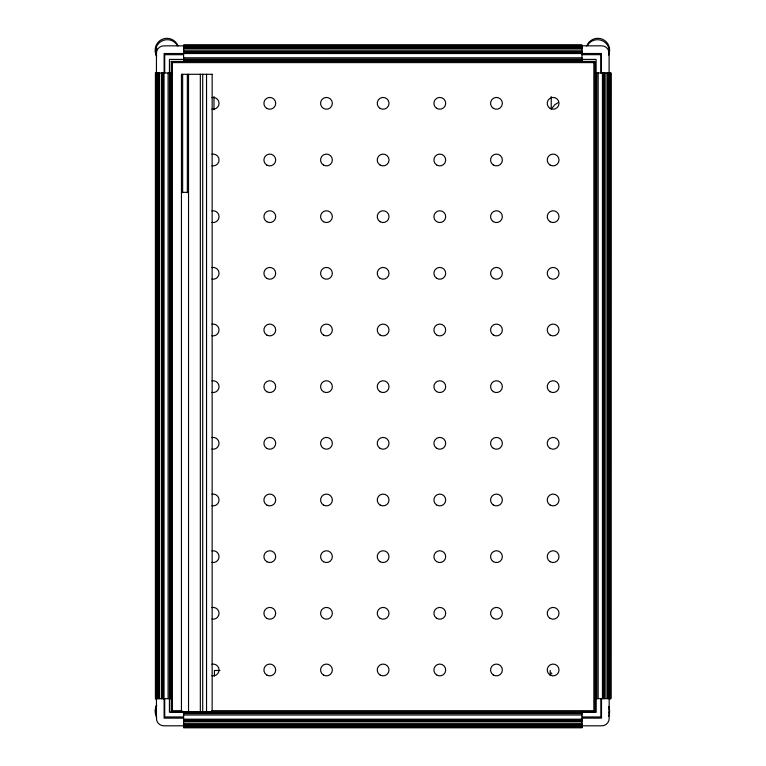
<?xml version="1.0" encoding="UTF-8"?>
<svg xmlns="http://www.w3.org/2000/svg" width="766" height="766" viewBox="0 0 766 766"><rect width="100%" height="100%" fill="white"/><g stroke="black" fill="none" stroke-linecap="round" stroke-linejoin="round"><path stroke-width="1.15" d="M552.219 108.006L554.632 104.894L557.907 102.701M595.038 711.882L593.851 710.704L593.851 62.601L595.038 61.414L171.23 61.414L171.23 711.882L595.038 711.882L595.038 61.414M171.23 711.882L172.407 710.704L172.407 62.601L171.23 61.414M183.591 45.29L582.016 45.29M183.591 45.462L582.016 45.462M183.591 45.596L582.016 45.596M184.386 45.836L164.115 45.836A7.411 7.411 0 0 0 156.446 53.515L156.446 72.579M581.356 45.826L601.425 45.826A7.411 7.411 0 0 1 609.104 53.505L609.104 72.579M183.591 45.855L582.016 45.855M183.591 47.099L582.016 47.099M183.591 47.473L582.016 47.473M183.591 48.536L582.016 48.536M183.591 48.861L582.016 48.861M183.591 51.102L582.016 51.102M183.591 51.274L582.016 51.274M183.591 51.676L582.016 51.676M183.591 52.299L582.016 52.299M183.591 52.921L582.016 52.921M183.591 53.342L582.016 53.342M581.949 53.505L601.425 53.505L601.425 72.981M582.016 53.534L164.115 53.515L164.115 72.99M183.591 54.692L164.709 54.692L164.709 72.99M581.949 54.683L600.841 54.683L600.841 72.981M183.591 57.804L582.016 57.804M183.591 59.202L582.016 59.202M183.591 59.413L169.43 59.413L169.43 712.236L183.591 712.236M581.949 59.403L596.12 59.403L596.12 72.981M183.591 59.499L582.016 59.499M183.591 60.227L582.016 60.227M183.591 60.935L582.016 60.935M172.407 62.601L593.851 62.601M594.598 72.952L610.856 72.952L610.856 698.621L594.598 698.621M171.67 72.99L155.412 72.99L155.412 698.659L171.67 698.659M181.446 192.343L188.532 192.343M219.957 670.489L214.423 670.489L214.423 676.1M172.407 710.704L181.963 710.704M211.809 710.704L593.851 710.704M582.016 712.236L596.187 712.236L596.187 698.659M183.591 712.591L582.016 712.591M183.591 713.328L582.016 713.328M183.591 713.615L582.016 713.615M183.591 715.013L582.016 715.013M183.591 716.957L164.709 716.957L164.709 698.659M582.016 716.957L600.908 716.957L600.908 698.659M183.591 718.144L164.115 718.144L164.115 698.659M582.016 718.144L601.502 718.144L601.502 698.659M183.591 719.284L582.016 719.284M183.591 719.475L582.016 719.475M183.591 719.896L582.016 719.896M183.591 720.528L582.016 720.528M183.591 721.141L582.016 721.141M183.591 721.553L582.016 721.553M183.591 721.716L582.016 721.716M183.591 723.956L582.016 723.956M183.591 724.282L582.016 724.282M183.591 725.345L582.016 725.345M183.591 726.963L582.016 726.963M183.591 727.221L582.016 727.221M183.591 727.355L582.016 727.355M183.591 727.528L582.016 727.528M551.194 672.854L551.884 673.975M610.789 72.952L610.684 698.621M610.512 72.952L610.512 698.621M610.378 72.952L610.378 698.621M610.32 72.952L610.32 698.621M610.119 72.952L610.119 698.621M609.171 697.883L609.171 718.144A7.411 7.411 0 0 1 601.502 725.814L164.115 725.814A7.411 7.411 0 0 1 156.446 718.144L156.446 697.883M608.874 72.952L608.874 698.621M608.501 72.952L608.501 698.621M607.438 72.952L607.438 698.621M607.112 72.952L607.112 698.621M604.872 72.952L604.872 698.621M604.7 72.952L604.7 698.621M604.297 72.952L604.297 698.621M603.675 72.952L603.675 698.621M603.053 72.952L603.053 698.621M602.631 72.952L602.631 698.621M602.44 72.952L602.44 698.621M598.169 72.952L598.169 698.621M596.771 72.952L596.771 698.621M596.475 72.952L596.475 698.621M595.747 72.952L595.747 698.621M581.949 61.653L582.016 45.117L183.591 45.117L183.591 61.653M582.016 711.442L582.016 727.7L183.591 727.7L183.591 711.442M551.223 96.593L551.223 109.27M550.189 670.422L550.189 674.913M213.973 96.602L213.973 109.787M206.533 74.292L206.533 711.777M202.703 74.292L202.703 711.777M200.338 74.292L200.338 711.777M188.532 74.292L188.532 711.777M187.354 74.292L187.354 192.697M182.634 74.292L182.634 192.697M170.521 72.99L170.521 698.659M169.793 72.99L169.793 698.659M168.099 72.99L168.099 698.659M163.828 72.99L163.828 698.659M163.637 72.99L163.637 698.659M163.215 72.99L163.215 698.659M162.593 72.99L162.593 698.659M161.971 72.99L161.971 698.659M161.569 72.99L161.569 698.659M161.396 72.99L161.396 698.659M159.156 72.99L159.156 698.659M158.83 72.99L158.83 698.659M157.767 72.99L157.767 698.659M157.394 72.99L157.394 698.659M156.149 72.99L156.149 698.659M155.891 72.99L155.891 698.659M155.757 72.99L155.757 698.659M155.584 72.99L155.584 698.659M586.746 46.027A11.806 11.768 12.5 0 1 602.354 39.2A11.806 11.768 12.5 0 1 608.53 55.056M587.302 45.558A11.806 11.768 12.5 0 1 608.922 54.52M156.724 55.966A11.806 11.768 -12.5 0 1 161.961 39.411A11.806 11.768 -12.5 0 1 178.038 46.027M156.561 56.445A11.806 11.768 -12.5 0 1 161.808 41.029A11.806 11.768 -12.5 0 1 177.482 45.558M156.618 50.087A10.331 10.293 -12.5 0 1 156.781 48.296M211.914 664.199A5.898 5.898 0 0 1 219.038 669.972A5.898 5.898 0 0 1 211.914 675.746M211.914 607.534A5.898 5.898 0 0 1 219.038 613.307A5.898 5.898 0 0 1 211.914 619.081M211.914 550.869A5.898 5.898 0 0 1 219.038 556.643A5.898 5.898 0 0 1 211.914 562.416M211.914 154.215A5.898 5.898 0 0 1 219.038 159.989A5.898 5.898 0 0 1 211.914 165.762M211.914 97.55A5.898 5.898 0 0 1 219.038 103.324A5.898 5.898 0 0 1 211.914 109.098M211.914 494.204A5.898 5.898 0 0 1 219.038 499.978A5.898 5.898 0 0 1 211.914 505.752M211.914 380.874A5.898 5.898 0 0 1 219.038 386.648A5.898 5.898 0 0 1 211.914 392.422M211.914 437.539A5.898 5.898 0 0 1 219.038 443.313A5.898 5.898 0 0 1 211.914 449.087M211.914 210.88A5.898 5.898 0 0 1 219.038 216.654A5.898 5.898 0 0 1 211.914 222.427M211.914 324.21A5.898 5.898 0 0 1 219.038 329.983A5.898 5.898 0 0 1 211.914 335.757M211.914 267.545A5.898 5.898 0 0 1 219.038 273.318A5.898 5.898 0 0 1 211.914 279.092M608.922 706.932A11.806 11.768 -12.5 0 1 608.922 713.031M608.53 706.396A11.806 11.768 -12.5 0 1 608.53 716.344M156.724 717.254A11.806 11.768 12.5 0 1 156.724 705.486M156.561 714.956A11.806 11.768 12.5 0 1 156.561 705.007M212.144 74.292L181.446 74.292L181.446 711.777L212.144 711.777L212.144 74.292M323.491 675.066A5.898 5.898 0 0 0 332.367 670.001A5.898 5.898 0 0 0 323.539 664.85A5.898 5.898 0 0 0 323.491 675.066M436.563 618.248A5.898 5.898 0 0 0 445.688 613.643A5.898 5.898 0 0 0 437.137 608.041A5.898 5.898 0 0 0 436.563 618.248M380.156 618.401A5.898 5.898 0 0 0 389.032 613.336A5.898 5.898 0 0 0 380.204 608.185A5.898 5.898 0 0 0 380.156 618.401M493.314 618.306A5.898 5.898 0 0 0 502.362 613.537A5.898 5.898 0 0 0 493.716 608.089A5.898 5.898 0 0 0 493.314 618.306M550.18 618.421A5.898 5.898 0 0 0 559.027 613.307A5.898 5.898 0 0 0 550.18 608.194A5.898 5.898 0 0 0 550.18 618.421M323.491 618.401A5.898 5.898 0 0 0 332.367 613.336A5.898 5.898 0 0 0 323.539 608.185A5.898 5.898 0 0 0 323.491 618.401M266.827 618.401A5.898 5.898 0 0 0 275.703 613.336A5.898 5.898 0 0 0 266.874 608.185A5.898 5.898 0 0 0 266.827 618.401M266.827 561.737A5.898 5.898 0 0 0 275.703 556.671A5.898 5.898 0 0 0 266.874 551.52A5.898 5.898 0 0 0 266.827 561.737M493.314 561.641A5.898 5.898 0 0 0 502.362 556.872A5.898 5.898 0 0 0 493.716 551.424A5.898 5.898 0 0 0 493.314 561.641M436.563 561.583A5.898 5.898 0 0 0 445.688 556.978A5.898 5.898 0 0 0 437.137 551.376A5.898 5.898 0 0 0 436.563 561.583M380.156 561.737A5.898 5.898 0 0 0 389.032 556.671A5.898 5.898 0 0 0 380.204 551.52A5.898 5.898 0 0 0 380.156 561.737M550.18 561.756A5.898 5.898 0 0 0 559.027 556.643A5.898 5.898 0 0 0 550.18 551.53A5.898 5.898 0 0 0 550.18 561.756M493.314 164.987A5.898 5.898 0 0 0 502.362 160.218A5.898 5.898 0 0 0 493.716 154.77A5.898 5.898 0 0 0 493.314 164.987M550.18 165.102A5.898 5.898 0 0 0 559.027 159.989A5.898 5.898 0 0 0 550.18 154.876A5.898 5.898 0 0 0 550.18 165.102M436.563 164.929A5.898 5.898 0 0 0 445.688 160.324A5.898 5.898 0 0 0 437.137 154.722A5.898 5.898 0 0 0 436.563 164.929M550.18 108.437A5.898 5.898 0 0 0 559.027 103.324A5.898 5.898 0 0 0 550.18 98.211A5.898 5.898 0 0 0 550.18 108.437M436.563 108.265A5.898 5.898 0 0 0 445.688 103.659A5.898 5.898 0 0 0 437.137 98.058A5.898 5.898 0 0 0 436.563 108.265M323.491 108.427A5.898 5.898 0 0 0 332.367 103.353A5.898 5.898 0 0 0 323.539 98.201A5.898 5.898 0 0 0 323.491 108.427M266.827 108.427A5.898 5.898 0 0 0 275.703 103.353A5.898 5.898 0 0 0 266.874 98.201A5.898 5.898 0 0 0 266.827 108.427M493.314 108.322A5.898 5.898 0 0 0 502.362 103.554A5.898 5.898 0 0 0 493.716 98.105A5.898 5.898 0 0 0 493.314 108.322M380.156 108.427A5.898 5.898 0 0 0 389.032 103.353A5.898 5.898 0 0 0 380.204 98.201A5.898 5.898 0 0 0 380.156 108.427M380.156 675.066A5.898 5.898 0 0 0 389.032 670.001A5.898 5.898 0 0 0 380.204 664.85A5.898 5.898 0 0 0 380.156 675.066M436.563 674.913A5.898 5.898 0 0 0 445.688 670.307A5.898 5.898 0 0 0 437.137 664.706A5.898 5.898 0 0 0 436.563 674.913M550.18 675.085A5.898 5.898 0 0 0 559.027 669.972A5.898 5.898 0 0 0 550.18 664.859A5.898 5.898 0 0 0 550.18 675.085M493.314 504.976A5.898 5.898 0 0 0 502.362 500.208A5.898 5.898 0 0 0 493.716 494.759A5.898 5.898 0 0 0 493.314 504.976M323.491 505.072A5.898 5.898 0 0 0 332.367 500.007A5.898 5.898 0 0 0 323.539 494.855A5.898 5.898 0 0 0 323.491 505.072M436.563 448.254A5.898 5.898 0 0 0 445.688 443.648A5.898 5.898 0 0 0 437.137 438.047A5.898 5.898 0 0 0 436.563 448.254M323.491 448.407A5.898 5.898 0 0 0 332.367 443.342A5.898 5.898 0 0 0 323.539 438.19A5.898 5.898 0 0 0 323.491 448.407M266.827 448.407A5.898 5.898 0 0 0 275.703 443.342A5.898 5.898 0 0 0 266.874 438.19A5.898 5.898 0 0 0 266.827 448.407M493.314 448.311A5.898 5.898 0 0 0 502.362 443.543A5.898 5.898 0 0 0 493.716 438.095A5.898 5.898 0 0 0 493.314 448.311M380.156 448.407A5.898 5.898 0 0 0 389.032 443.342A5.898 5.898 0 0 0 380.204 438.19A5.898 5.898 0 0 0 380.156 448.407M266.827 675.066A5.898 5.898 0 0 0 275.703 670.001A5.898 5.898 0 0 0 266.874 664.85A5.898 5.898 0 0 0 266.827 675.066M493.314 674.97A5.898 5.898 0 0 0 502.362 670.202A5.898 5.898 0 0 0 493.716 664.754A5.898 5.898 0 0 0 493.314 674.97M550.18 391.761A5.898 5.898 0 0 0 559.027 386.648A5.898 5.898 0 0 0 550.18 381.535A5.898 5.898 0 0 0 550.18 391.761M436.563 391.589A5.898 5.898 0 0 0 445.688 386.983A5.898 5.898 0 0 0 437.137 381.382A5.898 5.898 0 0 0 436.563 391.589M323.491 391.742A5.898 5.898 0 0 0 332.367 386.677A5.898 5.898 0 0 0 323.539 381.525A5.898 5.898 0 0 0 323.491 391.742M266.827 391.742A5.898 5.898 0 0 0 275.703 386.677A5.898 5.898 0 0 0 266.874 381.525A5.898 5.898 0 0 0 266.827 391.742M493.314 391.646A5.898 5.898 0 0 0 502.362 386.878A5.898 5.898 0 0 0 493.716 381.43A5.898 5.898 0 0 0 493.314 391.646M550.18 505.091A5.898 5.898 0 0 0 559.027 499.978A5.898 5.898 0 0 0 550.18 494.865A5.898 5.898 0 0 0 550.18 505.091M436.563 504.918A5.898 5.898 0 0 0 445.688 500.313A5.898 5.898 0 0 0 437.137 494.712A5.898 5.898 0 0 0 436.563 504.918M380.156 505.072A5.898 5.898 0 0 0 389.032 500.007A5.898 5.898 0 0 0 380.204 494.855A5.898 5.898 0 0 0 380.156 505.072M550.18 448.426A5.898 5.898 0 0 0 559.027 443.313A5.898 5.898 0 0 0 550.18 438.2A5.898 5.898 0 0 0 550.18 448.426M266.827 505.072A5.898 5.898 0 0 0 275.703 500.007A5.898 5.898 0 0 0 266.874 494.855A5.898 5.898 0 0 0 266.827 505.072M323.491 561.737A5.898 5.898 0 0 0 332.367 556.671A5.898 5.898 0 0 0 323.539 551.52A5.898 5.898 0 0 0 323.491 561.737M550.18 221.767A5.898 5.898 0 0 0 559.027 216.654A5.898 5.898 0 0 0 550.18 211.54A5.898 5.898 0 0 0 550.18 221.767M436.563 221.594A5.898 5.898 0 0 0 445.688 216.989A5.898 5.898 0 0 0 437.137 211.387A5.898 5.898 0 0 0 436.563 221.594M323.491 221.747A5.898 5.898 0 0 0 332.367 216.682A5.898 5.898 0 0 0 323.539 211.531A5.898 5.898 0 0 0 323.491 221.747M266.827 221.747A5.898 5.898 0 0 0 275.703 216.682A5.898 5.898 0 0 0 266.874 211.531A5.898 5.898 0 0 0 266.827 221.747M493.314 221.652A5.898 5.898 0 0 0 502.362 216.883A5.898 5.898 0 0 0 493.716 211.435A5.898 5.898 0 0 0 493.314 221.652M380.156 221.747A5.898 5.898 0 0 0 389.032 216.682A5.898 5.898 0 0 0 380.204 211.531A5.898 5.898 0 0 0 380.156 221.747M380.156 391.742A5.898 5.898 0 0 0 389.032 386.677A5.898 5.898 0 0 0 380.204 381.525A5.898 5.898 0 0 0 380.156 391.742M550.18 335.096A5.898 5.898 0 0 0 559.027 329.983A5.898 5.898 0 0 0 550.18 324.87A5.898 5.898 0 0 0 550.18 335.096M436.563 334.924A5.898 5.898 0 0 0 445.688 330.318A5.898 5.898 0 0 0 437.137 324.717A5.898 5.898 0 0 0 436.563 334.924M323.491 335.077A5.898 5.898 0 0 0 332.367 330.012A5.898 5.898 0 0 0 323.539 324.861A5.898 5.898 0 0 0 323.491 335.077M266.827 335.077A5.898 5.898 0 0 0 275.703 330.012A5.898 5.898 0 0 0 266.874 324.861A5.898 5.898 0 0 0 266.827 335.077M493.314 334.981A5.898 5.898 0 0 0 502.362 330.213A5.898 5.898 0 0 0 493.716 324.765A5.898 5.898 0 0 0 493.314 334.981M380.156 335.077A5.898 5.898 0 0 0 389.032 330.012A5.898 5.898 0 0 0 380.204 324.861A5.898 5.898 0 0 0 380.156 335.077M550.18 278.431A5.898 5.898 0 0 0 559.027 273.318A5.898 5.898 0 0 0 550.18 268.205A5.898 5.898 0 0 0 550.18 278.431M436.563 278.259A5.898 5.898 0 0 0 445.688 273.654A5.898 5.898 0 0 0 437.137 268.052A5.898 5.898 0 0 0 436.563 278.259M323.491 278.412A5.898 5.898 0 0 0 332.367 273.347A5.898 5.898 0 0 0 323.539 268.196A5.898 5.898 0 0 0 323.491 278.412M266.827 278.412A5.898 5.898 0 0 0 275.703 273.347A5.898 5.898 0 0 0 266.874 268.196A5.898 5.898 0 0 0 266.827 278.412M493.314 278.317A5.898 5.898 0 0 0 502.362 273.548A5.898 5.898 0 0 0 493.716 268.1A5.898 5.898 0 0 0 493.314 278.317M380.156 278.412A5.898 5.898 0 0 0 389.032 273.347A5.898 5.898 0 0 0 380.204 268.196A5.898 5.898 0 0 0 380.156 278.412M323.491 165.092A5.898 5.898 0 0 0 332.367 160.017A5.898 5.898 0 0 0 323.539 154.866A5.898 5.898 0 0 0 323.491 165.092M266.827 165.092A5.898 5.898 0 0 0 275.703 160.017A5.898 5.898 0 0 0 266.874 154.866A5.898 5.898 0 0 0 266.827 165.092M380.156 165.092A5.898 5.898 0 0 0 389.032 160.017A5.898 5.898 0 0 0 380.204 154.866A5.898 5.898 0 0 0 380.156 165.092"/></g></svg>
